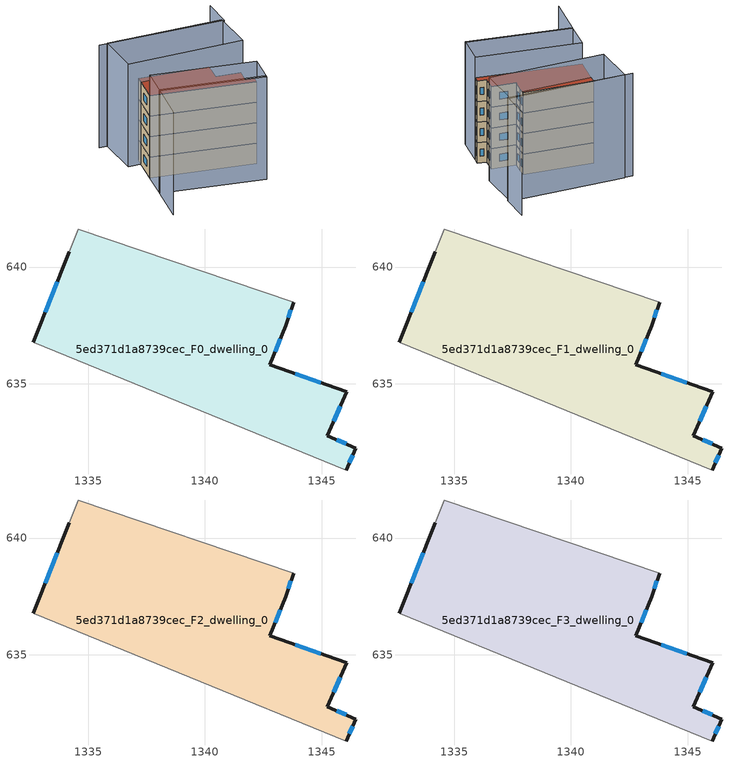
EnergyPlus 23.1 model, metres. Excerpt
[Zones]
5ed371d1a8739cec_F0_dwelling_0
 floor ground (EU_floor_Construction): 1343.8,638.5 1343.46,637.49 1342.79,635.81 1346.07,634.66 1345.26,632.77 1346.48,632.24 1346.06,631.3 1332.64,636.78 1334.19,640.65 1334.58,641.63 z0
 wall outside (EU_wall_Construction): 1334.19,640.65 1332.64,636.78 / 1346.06,631.3 1346.48,632.24 1345.26,632.77 1346.07,634.66 1342.79,635.81 1343.46,637.49 1343.8,638.5 z0:3
 wall adiabatic (EU_wall_Construction): 1343.8,638.5 1334.58,641.63 1334.19,640.65 / 1332.64,636.78 1346.06,631.3 z0:3
 window (EU_Window_Construction): 1333.67,639.36 1333.15,638.07 / 1343.57,637.83 1343.69,638.16 / 1343.01,636.37 1343.24,636.93 / 1344.98,635.04 1343.88,635.43 / 1345.53,633.4 1345.8,634.03 / 1346.07,632.42 1345.66,632.59 / 1346.2,631.61 1346.34,631.93 z1:2
5ed371d1a8739cec_F1_dwelling_0
 floor to 5ed371d1a8739cec_F0_dwelling_0 (EU_floor_Construction): 1343.8,638.5 1343.46,637.49 1342.78,635.81 1346.07,634.66 1345.26,632.77 1346.48,632.24 1346.06,631.3 1332.64,636.78 1334.19,640.65 1334.58,641.63 z3
 wall outside (EU_wall_Construction): 1334.19,640.65 1332.64,636.78 / 1346.06,631.3 1346.48,632.24 1345.26,632.77 1346.07,634.66 1342.79,635.81 1343.46,637.49 1343.8,638.5 z3:6
 wall adiabatic (EU_wall_Construction): 1343.8,638.5 1334.58,641.63 1334.19,640.65 / 1332.64,636.78 1346.06,631.3 z3:6
 window (EU_Window_Construction): 1333.67,639.36 1333.15,638.07 / 1343.57,637.83 1343.69,638.16 / 1343.01,636.37 1343.24,636.93 / 1344.98,635.04 1343.88,635.43 / 1345.53,633.4 1345.8,634.03 / 1346.07,632.42 1345.66,632.59 / 1346.2,631.61 1346.34,631.93 z4:5
5ed371d1a8739cec_F2_dwelling_0
 floor to 5ed371d1a8739cec_F1_dwelling_0 (EU_floor_Construction): 1343.8,638.5 1343.46,637.49 1342.78,635.81 1346.07,634.66 1345.26,632.77 1346.48,632.24 1346.06,631.3 1332.64,636.78 1334.19,640.65 1334.58,641.63 z6
 wall outside (EU_wall_Construction): 1334.19,640.65 1332.64,636.78 / 1346.06,631.3 1346.48,632.24 1345.26,632.77 1346.07,634.66 1342.79,635.81 1343.46,637.49 1343.8,638.5 z6:9
 wall adiabatic (EU_wall_Construction): 1343.8,638.5 1334.58,641.63 1334.19,640.65 / 1332.64,636.78 1346.06,631.3 z6:9
 window (EU_Window_Construction): 1333.67,639.36 1333.15,638.07 / 1343.57,637.83 1343.69,638.16 / 1343.01,636.37 1343.24,636.93 / 1344.98,635.04 1343.88,635.43 / 1345.53,633.4 1345.8,634.03 / 1346.07,632.42 1345.66,632.59 / 1346.2,631.61 1346.34,631.93 z7:8
5ed371d1a8739cec_F3_dwelling_0
 floor to 5ed371d1a8739cec_F2_dwelling_0 (EU_floor_Construction): 1343.8,638.5 1343.46,637.49 1342.78,635.81 1346.07,634.66 1345.26,632.77 1346.48,632.24 1346.06,631.3 1332.64,636.78 1334.19,640.65 1334.58,641.63 z9
 wall outside (EU_wall_Construction): 1334.19,640.65 1332.64,636.78 / 1346.06,631.3 1346.48,632.24 1345.26,632.77 1346.07,634.66 1342.79,635.81 1343.46,637.49 1343.8,638.5 z9:12
 wall adiabatic (EU_wall_Construction): 1343.8,638.5 1334.58,641.63 1334.19,640.65 / 1332.64,636.78 1346.06,631.3 z9:12
 window (EU_Window_Construction): 1333.67,639.36 1333.15,638.07 / 1343.57,637.83 1343.69,638.16 / 1343.01,636.37 1343.24,636.93 / 1344.98,635.04 1343.88,635.43 / 1345.53,633.4 1345.8,634.03 / 1346.07,632.42 1345.66,632.59 / 1346.2,631.61 1346.34,631.93 z10:11
 roof outside (EU_roof_Construction): 1346.06,631.3 1346.48,632.24 1345.26,632.77 1346.07,634.66 1342.79,635.81 1343.46,637.49 1343.8,638.5 1334.58,641.63 1334.19,640.65 1332.64,636.78 z12
shading: 1328.47,626.57 1331.03,632.75 / 1331.03,632.75 1344.27,627.26 / 1351.1,647.38 1349.94,643.03 / 1349.94,643.03 1332.84,647.6 / 1332.64,636.78 1346.06,631.3 / 1346.06,631.3 1344.31,627.03 / 1344.31,627.03 1330.89,632.5 / 1330.89,632.5 1332.64,636.78 / 1333.97,647.29 1349.83,643.37 / 1349.83,643.37 1348.27,637.07 / 1348.27,637.07 1332.41,641 / 1332.41,641 1333.97,647.29 z0:15
[Building]
EU S2 Campaign: North Axis=0; Terrain=City; Solar Distribution=FullExterior
[Site:Location]
Bologna: Latitude=44.5; Longitude=11.25; Time Zone=1; Elevation=37
[SizingPeriod:WeatherFileDays]
AnnualSizingPeriod: Begin Month=1; Begin Day of Month=1; End Month=12; End Day of Month=31; Day of Week for Start Day=Monday; Use Weather File Daylight Saving Period=No; Use Weather File Rain and Snow Indicators=No
[MATERIAL]
EU_InternalMass_Material: Roughness=MediumRough; Thickness=0.1; Conductivity=1; Density=1800; Specific Heat=900; Thermal Absorptance=0.9; Solar Absorptance=0.7; Visible Absorptance=0.7
[MATERIAL:NOMASS] Roughness=MediumRough; Thermal Absorptance=0.9; Solar Absorptance=0.7; Visible Absorptance=0.7
Name | Thermal Resistance
EU_wall_NoMass | 0.937881
EU_roof_NoMass | 0.548572
EU_floor_NoMass | 0.71348
[WINDOWMATERIAL:SIMPLEGLAZINGSYSTEM]
EU_Window_SimpleGlazing: UFactor=4.25633; Solar Heat Gain Coefficient=0.85; Visible Transmittance=0.85
[CONSTRUCTION]
EU_wall_Construction: EU_wall_NoMass
EU_roof_Construction: EU_roof_NoMass
EU_floor_Construction: EU_floor_NoMass
EU_Window_Construction: EU_Window_SimpleGlazing
EU_InternalMass_Construction: EU_InternalMass_Material
[ZONE] Type=1; Multiplier=1; Ceiling Height=autocalculate; Floor Area=autocalculate; Part of Total Floor Area=Yes
Name | Volume
5ed371d1a8739cec_F0_dwelling_0 | 197.259
5ed371d1a8739cec_F1_dwelling_0; 5ed371d1a8739cec_F2_dwelling_0; 5ed371d1a8739cec_F3_dwelling_0 | 197.261
[INTERNALMASS] Construction=EU_InternalMass_Construction; Surface Area=65.753
Name | Zone or ZoneList
5ed371d1a8739cec_F0_dwelling_0_EU_InternalMass | 5ed371d1a8739cec_F0_dwelling_0
5ed371d1a8739cec_F1_dwelling_0_EU_InternalMass | 5ed371d1a8739cec_F1_dwelling_0
5ed371d1a8739cec_F2_dwelling_0_EU_InternalMass | 5ed371d1a8739cec_F2_dwelling_0
5ed371d1a8739cec_F3_dwelling_0_EU_InternalMass | 5ed371d1a8739cec_F3_dwelling_0
[OTHEREQUIPMENT] Fuel Type=Electricity; Design Level Calculation Method=Watts/Area; Power per Zone Floor Area=1; Fraction Latent=0; Fraction Radiant=0; Fraction Lost=0; Carbon Dioxide Generation Rate=0; EndUse Subcategory=EU_Step8_InternalGains
Name | Zone or ZoneList or Space or SpaceList | Schedule
EU_Step8_InternalGain_5ed371d1a8739cec_F0_dwelling_0_f000 | 5ed371d1a8739cec_F0_dwelling_0 | EU_Step8_GainSchedule_5ed371d1a8739cec_F0_dwelling_0_f000
EU_Step8_InternalGain_5ed371d1a8739cec_F1_dwelling_0_f000 | 5ed371d1a8739cec_F1_dwelling_0 | EU_Step8_GainSchedule_5ed371d1a8739cec_F1_dwelling_0_f000
EU_Step8_InternalGain_5ed371d1a8739cec_F2_dwelling_0_f000 | 5ed371d1a8739cec_F2_dwelling_0 | EU_Step8_GainSchedule_5ed371d1a8739cec_F2_dwelling_0_f000
EU_Step8_InternalGain_5ed371d1a8739cec_F3_dwelling_0_f000 | 5ed371d1a8739cec_F3_dwelling_0 | EU_Step8_GainSchedule_5ed371d1a8739cec_F3_dwelling_0_f000
[ZONEVENTILATION:DESIGNFLOWRATE] Schedule=EU_AlwaysOn; Design Flow Rate Calculation Method=AirChanges/Hour; Air Changes per Hour=0.687892; Ventilation Type=Natural; Fan Pressure Rise=0; Fan Total Efficiency=1; Constant Term Coefficient=1; Temperature Term Coefficient=0; Velocity Term Coefficient=0; Velocity Squared Term Coefficient=0; Minimum Indoor Temperature=-100; Maximum Indoor Temperature=100; Delta Temperature=-100; Minimum Outdoor Temperature=-100; Maximum Outdoor Temperature=100; Maximum Wind Speed=40
Name | Zone or ZoneList or Space or SpaceList
EU_ConstantAir_5ed371d1a8739cec_F0_dwelling_0 | 5ed371d1a8739cec_F0_dwelling_0
EU_ConstantAir_5ed371d1a8739cec_F1_dwelling_0 | 5ed371d1a8739cec_F1_dwelling_0
EU_ConstantAir_5ed371d1a8739cec_F2_dwelling_0 | 5ed371d1a8739cec_F2_dwelling_0
EU_ConstantAir_5ed371d1a8739cec_F3_dwelling_0 | 5ed371d1a8739cec_F3_dwelling_0
[HVACTEMPLATE:THERMOSTAT] Constant Heating Setpoint=20; Constant Cooling Setpoint=50
EU_HeatOnly_5ed371d1a8739cec_F0_dwelling_0; EU_HeatOnly_5ed371d1a8739cec_F1_dwelling_0; EU_HeatOnly_5ed371d1a8739cec_F2_dwelling_0; EU_HeatOnly_5ed371d1a8739cec_F3_dwelling_0
[HVACTEMPLATE:ZONE:IDEALLOADSAIRSYSTEM] System Availability Schedule=EU_AlwaysOn; Maximum Heating Supply Air Temperature=50; Minimum Cooling Supply Air Temperature=13; Maximum Heating Supply Air Humidity Ratio=0.0156; Minimum Cooling Supply Air Humidity Ratio=0.0077; Heating Limit=NoLimit; Cooling Limit=NoLimit; Heating Availability Schedule=EU_AlwaysOn; Cooling Availability Schedule=EU_CoolingOff; Dehumidification Control Type=ConstantSensibleHeatRatio; Cooling Sensible Heat Ratio=0.7; Dehumidification Setpoint=60; Humidification Control Type=None; Humidification Setpoint=30; Outdoor Air Method=None; Outdoor Air Flow Rate per Person=0.00944; Outdoor Air Flow Rate per Zone Floor Area=0; Outdoor Air Flow Rate per Zone=0; Demand Controlled Ventilation Type=None; Outdoor Air Economizer Type=NoEconomizer; Heat Recovery Type=None; Sensible Heat Recovery Effectiveness=0.7; Latent Heat Recovery Effectiveness=0.65
Name | Template Thermostat
5ed371d1a8739cec_F0_dwelling_0 | EU_HeatOnly_5ed371d1a8739cec_F0_dwelling_0
5ed371d1a8739cec_F1_dwelling_0 | EU_HeatOnly_5ed371d1a8739cec_F1_dwelling_0
5ed371d1a8739cec_F2_dwelling_0 | EU_HeatOnly_5ed371d1a8739cec_F2_dwelling_0
5ed371d1a8739cec_F3_dwelling_0 | EU_HeatOnly_5ed371d1a8739cec_F3_dwelling_0
[SIZING:ZONE] Zone Cooling Design Supply Air Temperature Input Method=SupplyAirTemperature; Zone Cooling Design Supply Air Temperature=13; Zone Heating Design Supply Air Temperature Input Method=SupplyAirTemperature; Zone Heating Design Supply Air Temperature=50; Zone Cooling Design Supply Air Humidity Ratio=0.008; Zone Heating Design Supply Air Humidity Ratio=0.008; Cooling Design Air Flow Method=DesignDay; Cooling Design Air Flow Rate=0; Cooling Minimum Air Flow per Zone Floor Area=0.000762; Cooling Minimum Air Flow=0; Cooling Minimum Air Flow Fraction=0.2; Heating Design Air Flow Method=DesignDay; Heating Design Air Flow Rate=0; Heating Maximum Air Flow per Zone Floor Area=0.002032; Heating Maximum Air Flow=0.141576; Heating Maximum Air Flow Fraction=0.3; Account for Dedicated Outdoor Air System=No; Dedicated Outdoor Air System Control Strategy=NeutralSupplyAir; Dedicated Outdoor Air Low Setpoint Temperature for Design=autosize; Dedicated Outdoor Air High Setpoint Temperature for Design=autosize; Zone Load Sizing Method=Sensible Load Only No Latent Load; Zone Latent Cooling Design Supply Air Humidity Ratio Input Method=HumidityRatioDifference; Zone Cooling Design Supply Air Humidity Ratio Difference=0.005; Zone Latent Heating Design Supply Air Humidity Ratio Input Method=HumidityRatioDifference; Zone Humidification Design Supply Air Humidity Ratio Difference=0.005
5ed371d1a8739cec_F0_dwelling_0; 5ed371d1a8739cec_F1_dwelling_0; 5ed371d1a8739cec_F2_dwelling_0; 5ed371d1a8739cec_F3_dwelling_0
[SCHEDULE:CONSTANT]
Name | Hourly Value
EU_AlwaysOn | 1
EU_CoolingOff | 0
[SCHEDULE:FILE] Column Number=1; Rows to Skip at Top=0; Number of Hours of Data=8760; Column Separator=Comma; Interpolate to Timestep=No; Minutes per Item=60; Adjust Schedule for Daylight Savings=Yes
Name | File
EU_Step8_GainSchedule_5ed371d1a8739cec_F0_dwelling_0_f000 | ../../schedules/5ed371d1a8739cec/5ed371d1a8739cec_F0_dwelling_0_f000_gain.csv
EU_Step8_GainSchedule_5ed371d1a8739cec_F1_dwelling_0_f000 | ../../schedules/5ed371d1a8739cec/5ed371d1a8739cec_F1_dwelling_0_f000_gain.csv
EU_Step8_GainSchedule_5ed371d1a8739cec_F2_dwelling_0_f000 | ../../schedules/5ed371d1a8739cec/5ed371d1a8739cec_F2_dwelling_0_f000_gain.csv
EU_Step8_GainSchedule_5ed371d1a8739cec_F3_dwelling_0_f000 | ../../schedules/5ed371d1a8739cec/5ed371d1a8739cec_F3_dwelling_0_f000_gain.csv
